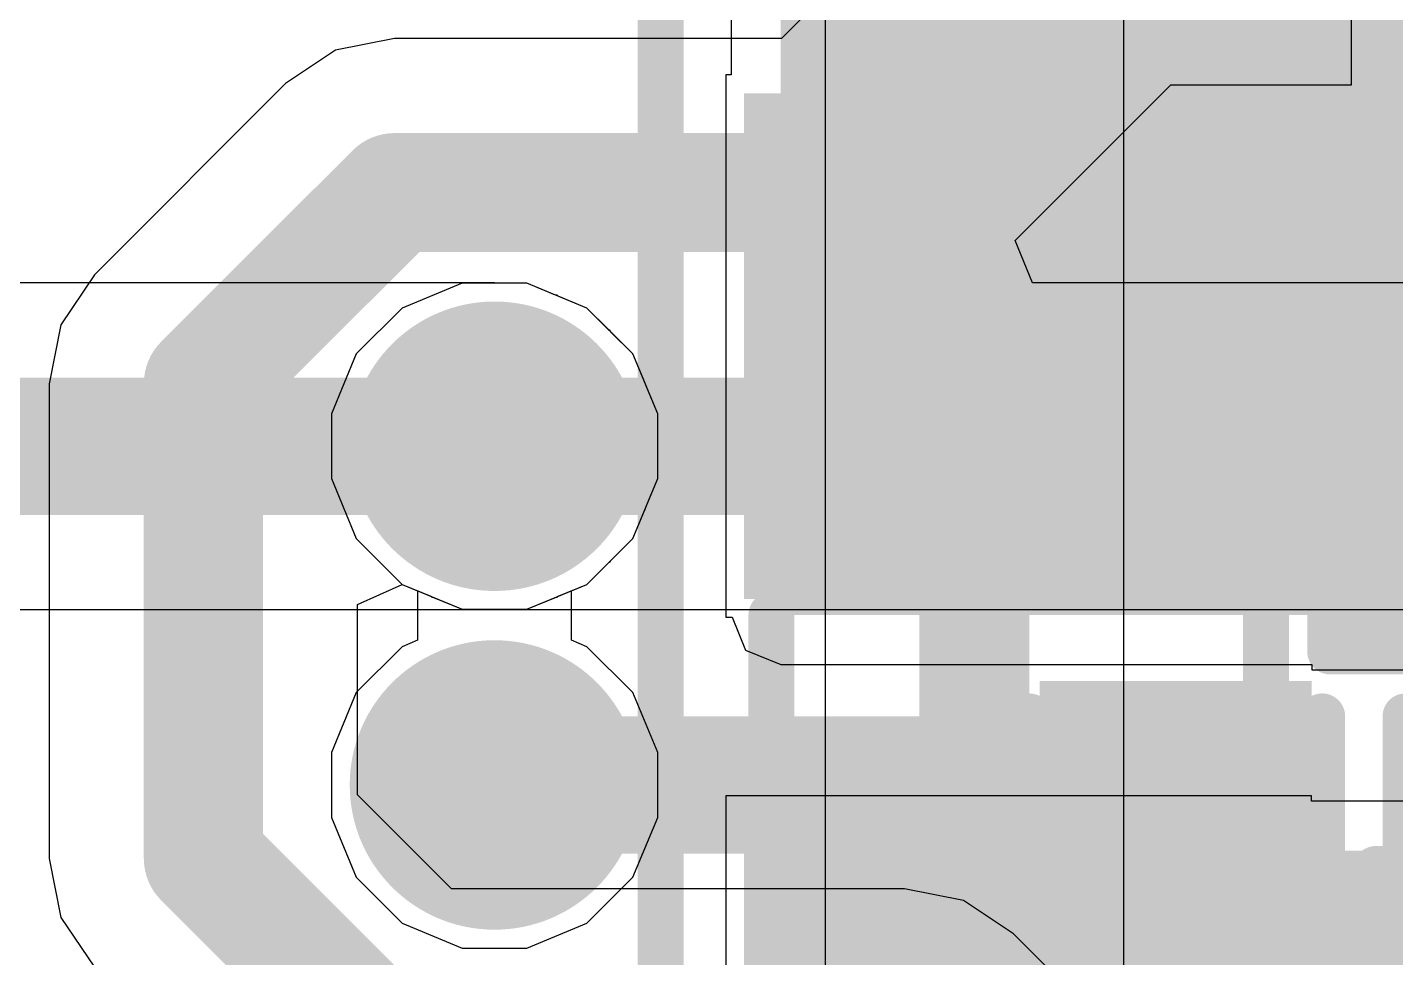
# Model space of a CAD drawing. Header units: inches. Extents: x -2.7 to 10.9, y -2.9 to 7.4.
# Drawn here: x -0.2497 to -0.1003, y -0.0374 to 0.0642 of the extents above; entities that cross this region are included whole.
import ezdxf

# ---------------------------------------------------------------- set-up
doc = ezdxf.new("R2010")
doc.units = ezdxf.units.IN
doc.header["$MEASUREMENT"] = 0
for name, color, linetype in [('Bottom Layer', 5, 'Continuous'), ('Bottom Overlay', 54, 'Continuous'), ('Bottom Paste', 16, 'Continuous'), ('Bottom Solder', 6, 'Continuous'), ('Drill Drawing', 1, 'Continuous'), ('Layer 2', 16, 'Continuous'), ('Layer 3', 76, 'Continuous'), ('Top Layer', 1, 'Continuous'), ('Top Overlay', 2, 'Continuous'), ('Top Paste', 8, 'Continuous'), ('Top Solder', 216, 'Continuous'), ('Via Holes', 16, 'Continuous')]:
    doc.layers.add(name, color=color, linetype=linetype)

# ---------------------------------------------------------------- blocks, each defined once
blk = doc.blocks.new('SK6812_EC20_62')
at = {"layer": 'Top Layer'}
for points in [[(-0.04134, 0.0374), (-0.00984, 0.0374), (-0.00984, 0.00984), (-0.04134, 0.00984)], [(0.00984, 0.0374), (0.04134, 0.0374), (0.04134, 0.00984), (0.00984, 0.00984)], [(-0.04134, -0.00984), (-0.00984, -0.00984), (-0.00984, -0.0374), (-0.04134, -0.0374)], [(0.00984, -0.00984), (0.04134, -0.00984), (0.04134, -0.0374), (0.00984, -0.0374)]]:
    blk.add_hatch(color=1, dxfattribs=at).paths.add_polyline_path(points)
at = {"layer": 'Top Paste'}
for points in [[(-0.04134, 0.0374), (-0.00984, 0.0374), (-0.00984, 0.00984), (-0.04134, 0.00984)], [(0.00984, 0.0374), (0.04134, 0.0374), (0.04134, 0.00984), (0.00984, 0.00984)], [(-0.04134, -0.00984), (-0.00984, -0.00984), (-0.00984, -0.0374), (-0.04134, -0.0374)], [(0.00984, -0.00984), (0.04134, -0.00984), (0.04134, -0.0374), (0.00984, -0.0374)]]:
    blk.add_hatch(color=8, dxfattribs=at).paths.add_polyline_path(points)
at = {"layer": 'Top Solder'}
for points in [[(-0.04534, 0.0414), (-0.00584, 0.0414), (-0.00584, 0.00584), (-0.04534, 0.00584)], [(0.00584, 0.0414), (0.04534, 0.0414), (0.04534, 0.00584), (0.00584, 0.00584)], [(-0.04534, -0.00584), (-0.00584, -0.00584), (-0.00584, -0.0414), (-0.04534, -0.0414)], [(0.00584, -0.00584), (0.04534, -0.00584), (0.04534, -0.0414), (0.00584, -0.0414)]]:
    blk.add_hatch(color=216, dxfattribs=at).paths.add_polyline_path(points)
at = {"layer": 'Top Overlay'}
for points in [[(0.003, 0.03937, 0.005, 0.005, 0), (-0.00337, 0.03937, 0.005, 0.005, 0)], [(-0.03937, 0.003, 0.005, 0.005, 0), (-0.03937, -0.00337, 0.005, 0.005, 0)], [(0.03937, 0.003, 0.005, 0.005, 0), (0.03937, -0.00337, 0.005, 0.005, 0)], [(0.053, -0.019, 0.005, 0.005, 0), (0.048, -0.024, 0.005, 0.005, 0)], [(0.053, -0.019, 0.005, 0.005, 0), (0.053, -0.029, 0.005, 0.005, 0)], [(0.053, -0.029, 0.005, 0.005, 0), (0.048, -0.024, 0.005, 0.005, 0)], [(0.003, -0.03937, 0.005, 0.005, 0), (-0.00337, -0.03937, 0.005, 0.005, 0)]]:
    blk.add_lwpolyline(points, format="xyseb", dxfattribs=at)
for points in [[(-0.00462, 0.03937, 0.0025, 0.0025, 1), (-0.00212, 0.03937, 0.0025, 0.0025, 1)], [(0.00175, 0.03937, 0.0025, 0.0025, 1), (0.00425, 0.03937, 0.0025, 0.0025, 1)], [(-0.04062, 0.003, 0.0025, 0.0025, 1), (-0.03812, 0.003, 0.0025, 0.0025, 1)], [(0.03812, 0.003, 0.0025, 0.0025, 1), (0.04062, 0.003, 0.0025, 0.0025, 1)], [(-0.04062, -0.00337, 0.0025, 0.0025, 1), (-0.03812, -0.00337, 0.0025, 0.0025, 1)], [(0.03812, -0.00337, 0.0025, 0.0025, 1), (0.04062, -0.00337, 0.0025, 0.0025, 1)], [(0.05175, -0.019, 0.0025, 0.0025, 1), (0.05425, -0.019, 0.0025, 0.0025, 1)], [(0.05175, -0.019, 0.0025, 0.0025, 1), (0.05425, -0.019, 0.0025, 0.0025, 1)], [(0.04675, -0.024, 0.0025, 0.0025, 1), (0.04925, -0.024, 0.0025, 0.0025, 1)], [(0.04675, -0.024, 0.0025, 0.0025, 1), (0.04925, -0.024, 0.0025, 0.0025, 1)], [(0.05175, -0.029, 0.0025, 0.0025, 1), (0.05425, -0.029, 0.0025, 0.0025, 1)], [(0.05175, -0.029, 0.0025, 0.0025, 1), (0.05425, -0.029, 0.0025, 0.0025, 1)], [(-0.00462, -0.03937, 0.0025, 0.0025, 1), (-0.00212, -0.03937, 0.0025, 0.0025, 1)], [(0.00175, -0.03937, 0.0025, 0.0025, 1), (0.00425, -0.03937, 0.0025, 0.0025, 1)]]:
    blk.add_lwpolyline(points, format="xyseb", close=True, dxfattribs=at)
blk = doc.blocks.new('C___0402_100')
at = {"layer": 'Top Layer'}
for points in [[(-0.0275, -0.0125), (-0.0275, 0.0125), (-0.0095, 0.0125), (-0.0095, -0.0125)], [(0.0095, -0.0125), (0.0095, 0.0125), (0.0275, 0.0125), (0.0275, -0.0125)]]:
    blk.add_hatch(color=1, dxfattribs=at).paths.add_polyline_path(points)
at = {"layer": 'Top Paste'}
for points in [[(-0.0275, -0.0125), (-0.0275, 0.0125), (-0.0095, 0.0125), (-0.0095, -0.0125)], [(0.0095, -0.0125), (0.0095, 0.0125), (0.0275, 0.0125), (0.0275, -0.0125)]]:
    blk.add_hatch(color=8, dxfattribs=at).paths.add_polyline_path(points)
at = {"layer": 'Top Solder'}
for points in [[(-0.02986, -0.01486), (-0.02986, 0.01486), (-0.00714, 0.01486), (-0.00714, -0.01486)], [(0.00714, -0.01486), (0.00714, 0.01486), (0.02986, 0.01486), (0.02986, -0.01486)]]:
    blk.add_hatch(color=216, dxfattribs=at).paths.add_polyline_path(points)
at = {"layer": 'Top Overlay'}
for points in [[(-0.031, 0.016, 0.005, 0.005, 0), (-0.031, -0.016, 0.005, 0.005, 0)], [(-0.031, 0.016, 0.005, 0.005, 0), (-0.011, 0.016, 0.005, 0.005, 0)], [(0.011, 0.016, 0.005, 0.005, 0), (0.031, 0.016, 0.005, 0.005, 0)], [(0.031, 0.016, 0.005, 0.005, 0), (0.031, -0.016, 0.005, 0.005, 0)], [(-0.031, -0.016, 0.005, 0.005, 0), (-0.011, -0.016, 0.005, 0.005, 0)], [(0.011, -0.016, 0.005, 0.005, 0), (0.031, -0.016, 0.005, 0.005, 0)]]:
    blk.add_lwpolyline(points, format="xyseb", dxfattribs=at)
for points in [[(-0.03225, 0.016, 0.0025, 0.0025, 1), (-0.02975, 0.016, 0.0025, 0.0025, 1)], [(-0.03225, 0.016, 0.0025, 0.0025, 1), (-0.02975, 0.016, 0.0025, 0.0025, 1)], [(-0.01225, 0.016, 0.0025, 0.0025, 1), (-0.00975, 0.016, 0.0025, 0.0025, 1)], [(0.00975, 0.016, 0.0025, 0.0025, 1), (0.01225, 0.016, 0.0025, 0.0025, 1)], [(0.02975, 0.016, 0.0025, 0.0025, 1), (0.03225, 0.016, 0.0025, 0.0025, 1)], [(0.02975, 0.016, 0.0025, 0.0025, 1), (0.03225, 0.016, 0.0025, 0.0025, 1)], [(-0.03225, -0.016, 0.0025, 0.0025, 1), (-0.02975, -0.016, 0.0025, 0.0025, 1)], [(-0.03225, -0.016, 0.0025, 0.0025, 1), (-0.02975, -0.016, 0.0025, 0.0025, 1)], [(-0.01225, -0.016, 0.0025, 0.0025, 1), (-0.00975, -0.016, 0.0025, 0.0025, 1)], [(0.00975, -0.016, 0.0025, 0.0025, 1), (0.01225, -0.016, 0.0025, 0.0025, 1)], [(0.02975, -0.016, 0.0025, 0.0025, 1), (0.03225, -0.016, 0.0025, 0.0025, 1)], [(0.02975, -0.016, 0.0025, 0.0025, 1), (0.03225, -0.016, 0.0025, 0.0025, 1)]]:
    blk.add_lwpolyline(points, format="xyseb", close=True, dxfattribs=at)
blk = doc.blocks.new('C___0402_101')
at = {"layer": 'Top Layer'}
for points in [[(-0.0275, -0.0125), (-0.0275, 0.0125), (-0.0095, 0.0125), (-0.0095, -0.0125)], [(0.0095, -0.0125), (0.0095, 0.0125), (0.0275, 0.0125), (0.0275, -0.0125)]]:
    blk.add_hatch(color=1, dxfattribs=at).paths.add_polyline_path(points)
at = {"layer": 'Top Paste'}
for points in [[(-0.0275, -0.0125), (-0.0275, 0.0125), (-0.0095, 0.0125), (-0.0095, -0.0125)], [(0.0095, -0.0125), (0.0095, 0.0125), (0.0275, 0.0125), (0.0275, -0.0125)]]:
    blk.add_hatch(color=8, dxfattribs=at).paths.add_polyline_path(points)
at = {"layer": 'Top Solder'}
for points in [[(-0.02986, -0.01486), (-0.02986, 0.01486), (-0.00714, 0.01486), (-0.00714, -0.01486)], [(0.00714, -0.01486), (0.00714, 0.01486), (0.02986, 0.01486), (0.02986, -0.01486)]]:
    blk.add_hatch(color=216, dxfattribs=at).paths.add_polyline_path(points)
at = {"layer": 'Top Overlay'}
for points in [[(-0.031, 0.016, 0.005, 0.005, 0), (-0.011, 0.016, 0.005, 0.005, 0)], [(-0.031, 0.016, 0.005, 0.005, 0), (-0.031, -0.016, 0.005, 0.005, 0)], [(0.011, 0.016, 0.005, 0.005, 0), (0.031, 0.016, 0.005, 0.005, 0)], [(0.031, 0.016, 0.005, 0.005, 0), (0.031, -0.016, 0.005, 0.005, 0)], [(-0.031, -0.016, 0.005, 0.005, 0), (-0.011, -0.016, 0.005, 0.005, 0)], [(0.011, -0.016, 0.005, 0.005, 0), (0.031, -0.016, 0.005, 0.005, 0)]]:
    blk.add_lwpolyline(points, format="xyseb", dxfattribs=at)
for points in [[(-0.03225, 0.016, 0.0025, 0.0025, 1), (-0.02975, 0.016, 0.0025, 0.0025, 1)], [(-0.03225, 0.016, 0.0025, 0.0025, 1), (-0.02975, 0.016, 0.0025, 0.0025, 1)], [(-0.01225, 0.016, 0.0025, 0.0025, 1), (-0.00975, 0.016, 0.0025, 0.0025, 1)], [(0.00975, 0.016, 0.0025, 0.0025, 1), (0.01225, 0.016, 0.0025, 0.0025, 1)], [(0.02975, 0.016, 0.0025, 0.0025, 1), (0.03225, 0.016, 0.0025, 0.0025, 1)], [(0.02975, 0.016, 0.0025, 0.0025, 1), (0.03225, 0.016, 0.0025, 0.0025, 1)], [(-0.03225, -0.016, 0.0025, 0.0025, 1), (-0.02975, -0.016, 0.0025, 0.0025, 1)], [(-0.03225, -0.016, 0.0025, 0.0025, 1), (-0.02975, -0.016, 0.0025, 0.0025, 1)], [(-0.01225, -0.016, 0.0025, 0.0025, 1), (-0.00975, -0.016, 0.0025, 0.0025, 1)], [(0.00975, -0.016, 0.0025, 0.0025, 1), (0.01225, -0.016, 0.0025, 0.0025, 1)], [(0.02975, -0.016, 0.0025, 0.0025, 1), (0.03225, -0.016, 0.0025, 0.0025, 1)], [(0.02975, -0.016, 0.0025, 0.0025, 1), (0.03225, -0.016, 0.0025, 0.0025, 1)]]:
    blk.add_lwpolyline(points, format="xyseb", close=True, dxfattribs=at)
blk = doc.blocks.new('I___0805_B_251')
at = {"layer": 'Bottom Layer'}
for points in [[(-0.06299, 0.02598), (-0.01575, 0.02598), (-0.01575, -0.02598), (-0.06299, -0.02598)], [(0.01575, 0.02598), (0.06299, 0.02598), (0.06299, -0.02598), (0.01575, -0.02598)]]:
    blk.add_hatch(color=5, dxfattribs=at).paths.add_polyline_path(points)
at = {"layer": 'Bottom Paste'}
for points in [[(-0.06299, 0.02598), (-0.01575, 0.02598), (-0.01575, -0.02598), (-0.06299, -0.02598)], [(0.01575, 0.02598), (0.06299, 0.02598), (0.06299, -0.02598), (0.01575, -0.02598)]]:
    blk.add_hatch(color=16, dxfattribs=at).paths.add_polyline_path(points)
at = {"layer": 'Bottom Solder'}
for points in [[(-0.06699, 0.02998), (-0.01175, 0.02998), (-0.01175, -0.02998), (-0.06699, -0.02998)], [(0.01175, 0.02998), (0.06699, 0.02998), (0.06699, -0.02998), (0.01175, -0.02998)]]:
    blk.add_hatch(color=6, dxfattribs=at).paths.add_polyline_path(points)
at = {"layer": 'Bottom Overlay'}
for points in [[(0.01, 0.027, 0.005, 0.005, 0), (-0.01, 0.027, 0.005, 0.005, 0)], [(0.01, -0.027, 0.005, 0.005, 0), (-0.01, -0.027, 0.005, 0.005, 0)]]:
    blk.add_lwpolyline(points, format="xyseb", dxfattribs=at)
for points in [[(-0.01125, 0.027, 0.0025, 0.0025, 1), (-0.00875, 0.027, 0.0025, 0.0025, 1)], [(0.00875, 0.027, 0.0025, 0.0025, 1), (0.01125, 0.027, 0.0025, 0.0025, 1)], [(-0.01125, -0.027, 0.0025, 0.0025, 1), (-0.00875, -0.027, 0.0025, 0.0025, 1)], [(0.00875, -0.027, 0.0025, 0.0025, 1), (0.01125, -0.027, 0.0025, 0.0025, 1)]]:
    blk.add_lwpolyline(points, format="xyseb", close=True, dxfattribs=at)
blk = doc.blocks.new('C___0603_B_283')
at = {"layer": 'Bottom Layer'}
for points in [[(-0.045, -0.0175), (-0.045, 0.0175), (-0.015, 0.0175), (-0.015, -0.0175)], [(0.015, -0.0175), (0.015, 0.0175), (0.045, 0.0175), (0.045, -0.0175)]]:
    blk.add_hatch(color=5, dxfattribs=at).paths.add_polyline_path(points)
at = {"layer": 'Bottom Paste'}
for points in [[(-0.045, -0.0175), (-0.045, 0.0175), (-0.015, 0.0175), (-0.015, -0.0175)], [(0.015, -0.0175), (0.015, 0.0175), (0.045, 0.0175), (0.045, -0.0175)]]:
    blk.add_hatch(color=16, dxfattribs=at).paths.add_polyline_path(points)
at = {"layer": 'Bottom Solder'}
for points in [[(-0.04736, -0.01986), (-0.04736, 0.01986), (-0.01264, 0.01986), (-0.01264, -0.01986)], [(0.01264, -0.01986), (0.01264, 0.01986), (0.04736, 0.01986), (0.04736, -0.01986)]]:
    blk.add_hatch(color=6, dxfattribs=at).paths.add_polyline_path(points)
at = {"layer": 'Bottom Overlay'}
for points in [[(-0.018, 0.021, 0.005, 0.005, 0), (-0.049, 0.021, 0.005, 0.005, 0)], [(-0.049, 0.021, 0.005, 0.005, 0), (-0.049, -0.021, 0.005, 0.005, 0)], [(0.049, 0.021, 0.005, 0.005, 0), (0.018, 0.021, 0.005, 0.005, 0)], [(0.049, 0.021, 0.005, 0.005, 0), (0.049, -0.021, 0.005, 0.005, 0)], [(-0.018, -0.021, 0.005, 0.005, 0), (-0.049, -0.021, 0.005, 0.005, 0)], [(0.049, -0.021, 0.005, 0.005, 0), (0.018, -0.021, 0.005, 0.005, 0)]]:
    blk.add_lwpolyline(points, format="xyseb", dxfattribs=at)
for points in [[(-0.05025, 0.021, 0.0025, 0.0025, 1), (-0.04775, 0.021, 0.0025, 0.0025, 1)], [(-0.05025, 0.021, 0.0025, 0.0025, 1), (-0.04775, 0.021, 0.0025, 0.0025, 1)], [(-0.01925, 0.021, 0.0025, 0.0025, 1), (-0.01675, 0.021, 0.0025, 0.0025, 1)], [(0.01675, 0.021, 0.0025, 0.0025, 1), (0.01925, 0.021, 0.0025, 0.0025, 1)], [(0.04775, 0.021, 0.0025, 0.0025, 1), (0.05025, 0.021, 0.0025, 0.0025, 1)], [(0.04775, 0.021, 0.0025, 0.0025, 1), (0.05025, 0.021, 0.0025, 0.0025, 1)], [(-0.05025, -0.021, 0.0025, 0.0025, 1), (-0.04775, -0.021, 0.0025, 0.0025, 1)], [(-0.05025, -0.021, 0.0025, 0.0025, 1), (-0.04775, -0.021, 0.0025, 0.0025, 1)], [(-0.01925, -0.021, 0.0025, 0.0025, 1), (-0.01675, -0.021, 0.0025, 0.0025, 1)], [(0.01675, -0.021, 0.0025, 0.0025, 1), (0.01925, -0.021, 0.0025, 0.0025, 1)], [(0.04775, -0.021, 0.0025, 0.0025, 1), (0.05025, -0.021, 0.0025, 0.0025, 1)], [(0.04775, -0.021, 0.0025, 0.0025, 1), (0.05025, -0.021, 0.0025, 0.0025, 1)]]:
    blk.add_lwpolyline(points, format="xyseb", close=True, dxfattribs=at)
blk = doc.blocks.new('C___0805_B_285')
at = {"layer": 'Bottom Layer'}
for points in [[(-0.06, 0.03), (-0.02, 0.03), (-0.02, -0.03), (-0.06, -0.03)], [(0.02, 0.03), (0.06, 0.03), (0.06, -0.03), (0.02, -0.03)]]:
    blk.add_hatch(color=5, dxfattribs=at).paths.add_polyline_path(points)
at = {"layer": 'Bottom Paste'}
for points in [[(-0.06, 0.03), (-0.02, 0.03), (-0.02, -0.03), (-0.06, -0.03)], [(0.02, 0.03), (0.06, 0.03), (0.06, -0.03), (0.02, -0.03)]]:
    blk.add_hatch(color=16, dxfattribs=at).paths.add_polyline_path(points)
at = {"layer": 'Bottom Solder'}
for points in [[(-0.06276, 0.03276), (-0.01724, 0.03276), (-0.01724, -0.03276), (-0.06276, -0.03276)], [(0.01724, 0.03276), (0.06276, 0.03276), (0.06276, -0.03276), (0.01724, -0.03276)]]:
    blk.add_hatch(color=6, dxfattribs=at).paths.add_polyline_path(points)
at = {"layer": 'Bottom Overlay'}
for points in [[(-0.064, 0.034, 0.005, 0.005, 0), (-0.064, -0.034, 0.005, 0.005, 0)], [(-0.024, 0.034, 0.005, 0.005, 0), (-0.064, 0.034, 0.005, 0.005, 0)], [(0.064, 0.034, 0.005, 0.005, 0), (0.024, 0.034, 0.005, 0.005, 0)], [(0.064, 0.034, 0.005, 0.005, 0), (0.064, -0.034, 0.005, 0.005, 0)], [(-0.024, -0.034, 0.005, 0.005, 0), (-0.064, -0.034, 0.005, 0.005, 0)], [(0.064, -0.034, 0.005, 0.005, 0), (0.024, -0.034, 0.005, 0.005, 0)]]:
    blk.add_lwpolyline(points, format="xyseb", dxfattribs=at)
for points in [[(-0.06525, 0.034, 0.0025, 0.0025, 1), (-0.06275, 0.034, 0.0025, 0.0025, 1)], [(-0.06525, 0.034, 0.0025, 0.0025, 1), (-0.06275, 0.034, 0.0025, 0.0025, 1)], [(-0.02525, 0.034, 0.0025, 0.0025, 1), (-0.02275, 0.034, 0.0025, 0.0025, 1)], [(0.02275, 0.034, 0.0025, 0.0025, 1), (0.02525, 0.034, 0.0025, 0.0025, 1)], [(0.06275, 0.034, 0.0025, 0.0025, 1), (0.06525, 0.034, 0.0025, 0.0025, 1)], [(0.06275, 0.034, 0.0025, 0.0025, 1), (0.06525, 0.034, 0.0025, 0.0025, 1)], [(-0.06525, -0.034, 0.0025, 0.0025, 1), (-0.06275, -0.034, 0.0025, 0.0025, 1)], [(-0.06525, -0.034, 0.0025, 0.0025, 1), (-0.06275, -0.034, 0.0025, 0.0025, 1)], [(-0.02525, -0.034, 0.0025, 0.0025, 1), (-0.02275, -0.034, 0.0025, 0.0025, 1)], [(0.02275, -0.034, 0.0025, 0.0025, 1), (0.02525, -0.034, 0.0025, 0.0025, 1)], [(0.06275, -0.034, 0.0025, 0.0025, 1), (0.06525, -0.034, 0.0025, 0.0025, 1)], [(0.06275, -0.034, 0.0025, 0.0025, 1), (0.06525, -0.034, 0.0025, 0.0025, 1)]]:
    blk.add_lwpolyline(points, format="xyseb", close=True, dxfattribs=at)

msp = doc.modelspace()

# ---------------------------------------------------------------- hatches: boundary and pattern name
at = {"layer": 'Bottom Layer'}
for points in [[(-0.16747, 0), (-0.12435, 0), (-0.12435, 0.19262), (-0.16747, 0.19262)], [(-0.16747, 0), (-0.06349, 0), (-0.06349, 0.06), (-0.16747, 0.06)], [(-0.16747, -0.07299), (-0.06392, -0.07299), (-0.06392, -0.02575), (-0.16747, -0.02575)], [(-0.11414, -0.18298), (-0.06136, -0.18298), (-0.06136, -0.02575), (-0.11414, -0.02575)]]:
    msp.add_hatch(color=5, dxfattribs=at).paths.add_polyline_path(points)
h = msp.add_hatch(color=5, dxfattribs=at)
edge = h.paths.add_edge_path()
edge.add_arc((-0.19871, 0.01843), 0.01181, 0, 360)
h = msp.add_hatch(color=5, dxfattribs=at)
edge = h.paths.add_edge_path()
edge.add_arc((-0.19871, -0.01857), 0.01181, 0, 360)
at = {"layer": 'Bottom Solder'}
h = msp.add_hatch(color=6, dxfattribs=at)
edge = h.paths.add_edge_path()
edge.add_arc((-0.19871, 0.01843), 0.01581, 0, 360)
h = msp.add_hatch(color=6, dxfattribs=at)
edge = h.paths.add_edge_path()
edge.add_arc((-0.19871, -0.01857), 0.01581, 0, 360)
at = {"layer": 'Layer 2'}
h = msp.add_hatch(color=16, dxfattribs=at)
edge = h.paths.add_edge_path()
edge.add_arc((-0.19871, 0.01843), 0.01181, 0, 360)
h = msp.add_hatch(color=16, dxfattribs=at)
edge = h.paths.add_edge_path()
edge.add_arc((-0.19871, -0.01857), 0.01181, 0, 360)
at = {"layer": 'Layer 3'}
h = msp.add_hatch(color=76, dxfattribs=at)
edge = h.paths.add_edge_path()
edge.add_arc((-0.19871, 0.01843), 0.01181, 0, 360)
h = msp.add_hatch(color=76, dxfattribs=at)
edge = h.paths.add_edge_path()
edge.add_arc((-0.19871, -0.01857), 0.01181, 0, 360)
at = {"layer": 'Top Layer'}
h = msp.add_hatch(color=1, dxfattribs=at)
edge = h.paths.add_edge_path()
edge.add_arc((-0.19871, 0.01843), 0.01181, 0, 360)
h = msp.add_hatch(color=1, dxfattribs=at)
edge = h.paths.add_edge_path()
edge.add_arc((-0.19871, -0.01857), 0.01181, 0, 360)
at = {"layer": 'Top Solder'}
h = msp.add_hatch(color=216, dxfattribs=at)
edge = h.paths.add_edge_path()
edge.add_arc((-0.19871, 0.01843), 0.01581, 0, 360)
h = msp.add_hatch(color=216, dxfattribs=at)
edge = h.paths.add_edge_path()
edge.add_arc((-0.19871, -0.01857), 0.01581, 0, 360)
at = {"layer": 'Via Holes'}
h = msp.add_hatch(color=7, dxfattribs=at)
edge = h.paths.add_edge_path()
edge.add_arc((-0.19871, 0.01843), 0.00591, 0, 360)
h = msp.add_hatch(color=7, dxfattribs=at)
edge = h.paths.add_edge_path()
edge.add_arc((-0.19871, -0.01857), 0.00591, 0, 360)

# ---------------------------------------------------------------- linework, layer by layer
at = {"layer": 'Bottom Layer'}
for p, q in [((-0.17289, 0.16871), (-0.17289, 0.05899)), ((-0.17289, 0.05899), (-0.17347, 0.05899)), ((-0.17347, 0.05899), (-0.17347, -0.00025)), ((-0.19871, 0.03628), (-0.29704, 0.03628)), ((-0.19855, 0.03624), (-0.19871, 0.03628)), ((-0.19517, 0.03624), (-0.19855, 0.03624)), ((-0.19205, 0.03495), (-0.19517, 0.03624)), ((-0.19189, 0.03492), (-0.19205, 0.03495)), ((-0.19175, 0.03483), (-0.19189, 0.03492)), ((-0.18862, 0.03353), (-0.19175, 0.03483)), ((-0.18623, 0.03114), (-0.18862, 0.03353)), ((-0.1861, 0.03105), (-0.18623, 0.03114)), ((-0.18601, 0.03091), (-0.1861, 0.03105)), ((-0.18361, 0.02852), (-0.18601, 0.03091)), ((-0.18232, 0.0254), (-0.18361, 0.02852)), ((-0.18223, 0.02526), (-0.18232, 0.0254)), ((-0.1822, 0.0251), (-0.18223, 0.02526)), ((-0.1809, 0.02198), (-0.1822, 0.0251)), ((-0.1809, 0.01859), (-0.1809, 0.02198)), ((-0.18087, 0.01843), (-0.1809, 0.01859)), ((-0.1809, 0.01827), (-0.18087, 0.01843)), ((-0.1809, 0.01489), (-0.1809, 0.01827)), ((-0.1822, 0.01177), (-0.1809, 0.01489)), ((-0.18361, 0.00834), (-0.18232, 0.01147)), ((-0.18232, 0.01147), (-0.18223, 0.01161)), ((-0.18223, 0.01161), (-0.1822, 0.01177)), ((-0.18601, 0.00595), (-0.18361, 0.00834)), ((-0.18862, 0.00333), (-0.18623, 0.00573)), ((-0.18623, 0.00573), (-0.1861, 0.00582)), ((-0.1861, 0.00582), (-0.18601, 0.00595)), ((-0.19175, 0.00204), (-0.18862, 0.00333)), ((-0.19517, 0.00062), (-0.19205, 0.00192)), ((-0.19205, 0.00192), (-0.19189, 0.00195)), ((-0.19189, 0.00195), (-0.19175, 0.00204)), ((-0.30443, 0.00059), (-0.19871, 0.00059)), ((-0.19871, 0.00059), (-0.19855, 0.00062)), ((-0.19855, 0.00062), (-0.19517, 0.00062)), ((-0.17347, -0.00025), (-0.17278, -0.00025)), ((-0.17278, -0.00025), (-0.1713, -0.00383)), ((-0.1713, -0.00383), (-0.16747, -0.00541)), ((-0.16747, -0.00541), (-0.12435, -0.00541)), ((-0.12435, -0.00541), (-0.12435, -0.00541)), ((-0.12435, -0.00541), (-0.10949, -0.00541)), ((-0.10949, -0.00541), (-0.10949, -0.006)), ((-0.10949, -0.006), (-0.05749, -0.006)), ((-0.10951, -0.01975), (-0.17347, -0.01975)), ((-0.17347, -0.01975), (-0.17347, -0.07899)), ((-0.10951, -0.02033), (-0.10951, -0.01975)), ((-0.06136, -0.02033), (-0.10951, -0.02033))]:
    msp.add_line(p, q, dxfattribs=at)
msp.add_lwpolyline([(-0.30443, 0.01843, 0.015, 0.015, 0), (-0.19871, 0.01843, 0.015, 0.015, 0)], format="xyseb", dxfattribs=at)
msp.add_lwpolyline([(-0.20246, 0.01843, 0.0075, 0.0075, 1), (-0.19496, 0.01843, 0.0075, 0.0075, 1)], format="xyseb", close=True, dxfattribs=at)
at = {"layer": 'Drill Drawing'}
for points in [[(-0.20371, 0.02343, 0.002, 0.002, 0), (-0.19871, 0.02843, 0.002, 0.002, 0)], [(-0.19871, 0.02843, 0.002, 0.002, 0), (-0.19371, 0.02343, 0.002, 0.002, 0)], [(-0.20171, 0.02143, 0.002, 0.002, 0), (-0.19871, 0.02443, 0.002, 0.002, 0)], [(-0.19871, 0.02443, 0.002, 0.002, 0), (-0.19571, 0.02143, 0.002, 0.002, 0)], [(-0.20871, 0.02343, 0.002, 0.002, 0), (-0.20371, 0.01843, 0.002, 0.002, 0)], [(-0.20871, 0.02343, 0.002, 0.002, 0), (-0.20371, 0.02343, 0.002, 0.002, 0)], [(-0.19371, 0.02343, 0.002, 0.002, 0), (-0.18871, 0.02343, 0.002, 0.002, 0)], [(-0.19371, 0.01843, 0.002, 0.002, 0), (-0.18871, 0.02343, 0.002, 0.002, 0)], [(-0.20471, 0.02143, 0.002, 0.002, 0), (-0.20171, 0.01843, 0.002, 0.002, 0)], [(-0.20471, 0.02143, 0.002, 0.002, 0), (-0.20171, 0.02143, 0.002, 0.002, 0)], [(-0.19571, 0.02143, 0.002, 0.002, 0), (-0.19271, 0.02143, 0.002, 0.002, 0)], [(-0.19571, 0.01843, 0.002, 0.002, 0), (-0.19271, 0.02143, 0.002, 0.002, 0)], [(-0.20871, 0.01343, 0.002, 0.002, 0), (-0.20371, 0.01843, 0.002, 0.002, 0)], [(-0.20471, 0.01543, 0.002, 0.002, 0), (-0.20171, 0.01843, 0.002, 0.002, 0)], [(-0.19571, 0.01843, 0.002, 0.002, 0), (-0.19271, 0.01543, 0.002, 0.002, 0)], [(-0.19371, 0.01843, 0.002, 0.002, 0), (-0.18871, 0.01343, 0.002, 0.002, 0)], [(-0.20471, 0.01543, 0.002, 0.002, 0), (-0.20171, 0.01543, 0.002, 0.002, 0)], [(-0.20171, 0.01543, 0.002, 0.002, 0), (-0.19871, 0.01243, 0.002, 0.002, 0)], [(-0.19871, 0.01243, 0.002, 0.002, 0), (-0.19571, 0.01543, 0.002, 0.002, 0)], [(-0.19571, 0.01543, 0.002, 0.002, 0), (-0.19271, 0.01543, 0.002, 0.002, 0)], [(-0.20871, 0.01343, 0.002, 0.002, 0), (-0.20371, 0.01343, 0.002, 0.002, 0)], [(-0.20371, 0.01343, 0.002, 0.002, 0), (-0.19871, 0.00843, 0.002, 0.002, 0)], [(-0.19871, 0.00843, 0.002, 0.002, 0), (-0.19371, 0.01343, 0.002, 0.002, 0)], [(-0.19371, 0.01343, 0.002, 0.002, 0), (-0.18871, 0.01343, 0.002, 0.002, 0)], [(-0.20371, -0.01357, 0.002, 0.002, 0), (-0.19871, -0.00857, 0.002, 0.002, 0)], [(-0.19871, -0.00857, 0.002, 0.002, 0), (-0.19371, -0.01357, 0.002, 0.002, 0)], [(-0.20171, -0.01557, 0.002, 0.002, 0), (-0.19871, -0.01257, 0.002, 0.002, 0)], [(-0.19871, -0.01257, 0.002, 0.002, 0), (-0.19571, -0.01557, 0.002, 0.002, 0)], [(-0.20871, -0.01357, 0.002, 0.002, 0), (-0.20371, -0.01857, 0.002, 0.002, 0)], [(-0.20871, -0.01357, 0.002, 0.002, 0), (-0.20371, -0.01357, 0.002, 0.002, 0)], [(-0.19371, -0.01357, 0.002, 0.002, 0), (-0.18871, -0.01357, 0.002, 0.002, 0)], [(-0.19371, -0.01857, 0.002, 0.002, 0), (-0.18871, -0.01357, 0.002, 0.002, 0)], [(-0.20471, -0.01557, 0.002, 0.002, 0), (-0.20171, -0.01857, 0.002, 0.002, 0)], [(-0.20471, -0.01557, 0.002, 0.002, 0), (-0.20171, -0.01557, 0.002, 0.002, 0)], [(-0.19571, -0.01557, 0.002, 0.002, 0), (-0.19271, -0.01557, 0.002, 0.002, 0)], [(-0.19571, -0.01857, 0.002, 0.002, 0), (-0.19271, -0.01557, 0.002, 0.002, 0)], [(-0.20871, -0.02357, 0.002, 0.002, 0), (-0.20371, -0.01857, 0.002, 0.002, 0)], [(-0.20471, -0.02157, 0.002, 0.002, 0), (-0.20171, -0.01857, 0.002, 0.002, 0)], [(-0.19571, -0.01857, 0.002, 0.002, 0), (-0.19271, -0.02157, 0.002, 0.002, 0)], [(-0.19371, -0.01857, 0.002, 0.002, 0), (-0.18871, -0.02357, 0.002, 0.002, 0)], [(-0.20471, -0.02157, 0.002, 0.002, 0), (-0.20171, -0.02157, 0.002, 0.002, 0)], [(-0.20171, -0.02157, 0.002, 0.002, 0), (-0.19871, -0.02457, 0.002, 0.002, 0)], [(-0.19871, -0.02457, 0.002, 0.002, 0), (-0.19571, -0.02157, 0.002, 0.002, 0)], [(-0.19571, -0.02157, 0.002, 0.002, 0), (-0.19271, -0.02157, 0.002, 0.002, 0)], [(-0.20871, -0.02357, 0.002, 0.002, 0), (-0.20371, -0.02357, 0.002, 0.002, 0)], [(-0.20371, -0.02357, 0.002, 0.002, 0), (-0.19871, -0.02857, 0.002, 0.002, 0)], [(-0.19871, -0.02857, 0.002, 0.002, 0), (-0.19371, -0.02357, 0.002, 0.002, 0)], [(-0.19371, -0.02357, 0.002, 0.002, 0), (-0.18871, -0.02357, 0.002, 0.002, 0)]]:
    msp.add_lwpolyline(points, format="xyseb", dxfattribs=at)
for points in [[(-0.19921, 0.02843, 0.001, 0.001, 1), (-0.19821, 0.02843, 0.001, 0.001, 1)], [(-0.19921, 0.02843, 0.001, 0.001, 1), (-0.19821, 0.02843, 0.001, 0.001, 1)], [(-0.19921, 0.02443, 0.001, 0.001, 1), (-0.19821, 0.02443, 0.001, 0.001, 1)], [(-0.19921, 0.02443, 0.001, 0.001, 1), (-0.19821, 0.02443, 0.001, 0.001, 1)], [(-0.20921, 0.02343, 0.001, 0.001, 1), (-0.20821, 0.02343, 0.001, 0.001, 1)], [(-0.20921, 0.02343, 0.001, 0.001, 1), (-0.20821, 0.02343, 0.001, 0.001, 1)], [(-0.20421, 0.02343, 0.001, 0.001, 1), (-0.20321, 0.02343, 0.001, 0.001, 1)], [(-0.20421, 0.02343, 0.001, 0.001, 1), (-0.20321, 0.02343, 0.001, 0.001, 1)], [(-0.19421, 0.02343, 0.001, 0.001, 1), (-0.19321, 0.02343, 0.001, 0.001, 1)], [(-0.19421, 0.02343, 0.001, 0.001, 1), (-0.19321, 0.02343, 0.001, 0.001, 1)], [(-0.18921, 0.02343, 0.001, 0.001, 1), (-0.18821, 0.02343, 0.001, 0.001, 1)], [(-0.18921, 0.02343, 0.001, 0.001, 1), (-0.18821, 0.02343, 0.001, 0.001, 1)], [(-0.20521, 0.02143, 0.001, 0.001, 1), (-0.20421, 0.02143, 0.001, 0.001, 1)], [(-0.20521, 0.02143, 0.001, 0.001, 1), (-0.20421, 0.02143, 0.001, 0.001, 1)], [(-0.20221, 0.02143, 0.001, 0.001, 1), (-0.20121, 0.02143, 0.001, 0.001, 1)], [(-0.20221, 0.02143, 0.001, 0.001, 1), (-0.20121, 0.02143, 0.001, 0.001, 1)], [(-0.19621, 0.02143, 0.001, 0.001, 1), (-0.19521, 0.02143, 0.001, 0.001, 1)], [(-0.19621, 0.02143, 0.001, 0.001, 1), (-0.19521, 0.02143, 0.001, 0.001, 1)], [(-0.19321, 0.02143, 0.001, 0.001, 1), (-0.19221, 0.02143, 0.001, 0.001, 1)], [(-0.19321, 0.02143, 0.001, 0.001, 1), (-0.19221, 0.02143, 0.001, 0.001, 1)], [(-0.20421, 0.01843, 0.001, 0.001, 1), (-0.20321, 0.01843, 0.001, 0.001, 1)], [(-0.20421, 0.01843, 0.001, 0.001, 1), (-0.20321, 0.01843, 0.001, 0.001, 1)], [(-0.20221, 0.01843, 0.001, 0.001, 1), (-0.20121, 0.01843, 0.001, 0.001, 1)], [(-0.20221, 0.01843, 0.001, 0.001, 1), (-0.20121, 0.01843, 0.001, 0.001, 1)], [(-0.19621, 0.01843, 0.001, 0.001, 1), (-0.19521, 0.01843, 0.001, 0.001, 1)], [(-0.19621, 0.01843, 0.001, 0.001, 1), (-0.19521, 0.01843, 0.001, 0.001, 1)], [(-0.19421, 0.01843, 0.001, 0.001, 1), (-0.19321, 0.01843, 0.001, 0.001, 1)], [(-0.19421, 0.01843, 0.001, 0.001, 1), (-0.19321, 0.01843, 0.001, 0.001, 1)], [(-0.20521, 0.01543, 0.001, 0.001, 1), (-0.20421, 0.01543, 0.001, 0.001, 1)], [(-0.20521, 0.01543, 0.001, 0.001, 1), (-0.20421, 0.01543, 0.001, 0.001, 1)], [(-0.20221, 0.01543, 0.001, 0.001, 1), (-0.20121, 0.01543, 0.001, 0.001, 1)], [(-0.20221, 0.01543, 0.001, 0.001, 1), (-0.20121, 0.01543, 0.001, 0.001, 1)], [(-0.19621, 0.01543, 0.001, 0.001, 1), (-0.19521, 0.01543, 0.001, 0.001, 1)], [(-0.19621, 0.01543, 0.001, 0.001, 1), (-0.19521, 0.01543, 0.001, 0.001, 1)], [(-0.19321, 0.01543, 0.001, 0.001, 1), (-0.19221, 0.01543, 0.001, 0.001, 1)], [(-0.19321, 0.01543, 0.001, 0.001, 1), (-0.19221, 0.01543, 0.001, 0.001, 1)], [(-0.20921, 0.01343, 0.001, 0.001, 1), (-0.20821, 0.01343, 0.001, 0.001, 1)], [(-0.20921, 0.01343, 0.001, 0.001, 1), (-0.20821, 0.01343, 0.001, 0.001, 1)], [(-0.20421, 0.01343, 0.001, 0.001, 1), (-0.20321, 0.01343, 0.001, 0.001, 1)], [(-0.20421, 0.01343, 0.001, 0.001, 1), (-0.20321, 0.01343, 0.001, 0.001, 1)], [(-0.19421, 0.01343, 0.001, 0.001, 1), (-0.19321, 0.01343, 0.001, 0.001, 1)], [(-0.19421, 0.01343, 0.001, 0.001, 1), (-0.19321, 0.01343, 0.001, 0.001, 1)], [(-0.18921, 0.01343, 0.001, 0.001, 1), (-0.18821, 0.01343, 0.001, 0.001, 1)], [(-0.18921, 0.01343, 0.001, 0.001, 1), (-0.18821, 0.01343, 0.001, 0.001, 1)], [(-0.19921, 0.01243, 0.001, 0.001, 1), (-0.19821, 0.01243, 0.001, 0.001, 1)], [(-0.19921, 0.01243, 0.001, 0.001, 1), (-0.19821, 0.01243, 0.001, 0.001, 1)], [(-0.19921, 0.00843, 0.001, 0.001, 1), (-0.19821, 0.00843, 0.001, 0.001, 1)], [(-0.19921, 0.00843, 0.001, 0.001, 1), (-0.19821, 0.00843, 0.001, 0.001, 1)], [(-0.19921, -0.00857, 0.001, 0.001, 1), (-0.19821, -0.00857, 0.001, 0.001, 1)], [(-0.19921, -0.00857, 0.001, 0.001, 1), (-0.19821, -0.00857, 0.001, 0.001, 1)], [(-0.19921, -0.01257, 0.001, 0.001, 1), (-0.19821, -0.01257, 0.001, 0.001, 1)], [(-0.19921, -0.01257, 0.001, 0.001, 1), (-0.19821, -0.01257, 0.001, 0.001, 1)], [(-0.20921, -0.01357, 0.001, 0.001, 1), (-0.20821, -0.01357, 0.001, 0.001, 1)], [(-0.20921, -0.01357, 0.001, 0.001, 1), (-0.20821, -0.01357, 0.001, 0.001, 1)], [(-0.20421, -0.01357, 0.001, 0.001, 1), (-0.20321, -0.01357, 0.001, 0.001, 1)], [(-0.20421, -0.01357, 0.001, 0.001, 1), (-0.20321, -0.01357, 0.001, 0.001, 1)], [(-0.19421, -0.01357, 0.001, 0.001, 1), (-0.19321, -0.01357, 0.001, 0.001, 1)], [(-0.19421, -0.01357, 0.001, 0.001, 1), (-0.19321, -0.01357, 0.001, 0.001, 1)], [(-0.18921, -0.01357, 0.001, 0.001, 1), (-0.18821, -0.01357, 0.001, 0.001, 1)], [(-0.18921, -0.01357, 0.001, 0.001, 1), (-0.18821, -0.01357, 0.001, 0.001, 1)], [(-0.20521, -0.01557, 0.001, 0.001, 1), (-0.20421, -0.01557, 0.001, 0.001, 1)], [(-0.20521, -0.01557, 0.001, 0.001, 1), (-0.20421, -0.01557, 0.001, 0.001, 1)], [(-0.20221, -0.01557, 0.001, 0.001, 1), (-0.20121, -0.01557, 0.001, 0.001, 1)], [(-0.20221, -0.01557, 0.001, 0.001, 1), (-0.20121, -0.01557, 0.001, 0.001, 1)], [(-0.19621, -0.01557, 0.001, 0.001, 1), (-0.19521, -0.01557, 0.001, 0.001, 1)], [(-0.19621, -0.01557, 0.001, 0.001, 1), (-0.19521, -0.01557, 0.001, 0.001, 1)], [(-0.19321, -0.01557, 0.001, 0.001, 1), (-0.19221, -0.01557, 0.001, 0.001, 1)], [(-0.19321, -0.01557, 0.001, 0.001, 1), (-0.19221, -0.01557, 0.001, 0.001, 1)], [(-0.20421, -0.01857, 0.001, 0.001, 1), (-0.20321, -0.01857, 0.001, 0.001, 1)], [(-0.20421, -0.01857, 0.001, 0.001, 1), (-0.20321, -0.01857, 0.001, 0.001, 1)], [(-0.20221, -0.01857, 0.001, 0.001, 1), (-0.20121, -0.01857, 0.001, 0.001, 1)], [(-0.20221, -0.01857, 0.001, 0.001, 1), (-0.20121, -0.01857, 0.001, 0.001, 1)], [(-0.19621, -0.01857, 0.001, 0.001, 1), (-0.19521, -0.01857, 0.001, 0.001, 1)], [(-0.19621, -0.01857, 0.001, 0.001, 1), (-0.19521, -0.01857, 0.001, 0.001, 1)], [(-0.19421, -0.01857, 0.001, 0.001, 1), (-0.19321, -0.01857, 0.001, 0.001, 1)], [(-0.19421, -0.01857, 0.001, 0.001, 1), (-0.19321, -0.01857, 0.001, 0.001, 1)], [(-0.20521, -0.02157, 0.001, 0.001, 1), (-0.20421, -0.02157, 0.001, 0.001, 1)], [(-0.20521, -0.02157, 0.001, 0.001, 1), (-0.20421, -0.02157, 0.001, 0.001, 1)], [(-0.20221, -0.02157, 0.001, 0.001, 1), (-0.20121, -0.02157, 0.001, 0.001, 1)], [(-0.20221, -0.02157, 0.001, 0.001, 1), (-0.20121, -0.02157, 0.001, 0.001, 1)], [(-0.19621, -0.02157, 0.001, 0.001, 1), (-0.19521, -0.02157, 0.001, 0.001, 1)], [(-0.19621, -0.02157, 0.001, 0.001, 1), (-0.19521, -0.02157, 0.001, 0.001, 1)], [(-0.19321, -0.02157, 0.001, 0.001, 1), (-0.19221, -0.02157, 0.001, 0.001, 1)], [(-0.19321, -0.02157, 0.001, 0.001, 1), (-0.19221, -0.02157, 0.001, 0.001, 1)], [(-0.20921, -0.02357, 0.001, 0.001, 1), (-0.20821, -0.02357, 0.001, 0.001, 1)], [(-0.20921, -0.02357, 0.001, 0.001, 1), (-0.20821, -0.02357, 0.001, 0.001, 1)], [(-0.20421, -0.02357, 0.001, 0.001, 1), (-0.20321, -0.02357, 0.001, 0.001, 1)], [(-0.20421, -0.02357, 0.001, 0.001, 1), (-0.20321, -0.02357, 0.001, 0.001, 1)], [(-0.19921, -0.02457, 0.001, 0.001, 1), (-0.19821, -0.02457, 0.001, 0.001, 1)], [(-0.19921, -0.02457, 0.001, 0.001, 1), (-0.19821, -0.02457, 0.001, 0.001, 1)], [(-0.19421, -0.02357, 0.001, 0.001, 1), (-0.19321, -0.02357, 0.001, 0.001, 1)], [(-0.19421, -0.02357, 0.001, 0.001, 1), (-0.19321, -0.02357, 0.001, 0.001, 1)], [(-0.18921, -0.02357, 0.001, 0.001, 1), (-0.18821, -0.02357, 0.001, 0.001, 1)], [(-0.18921, -0.02357, 0.001, 0.001, 1), (-0.18821, -0.02357, 0.001, 0.001, 1)], [(-0.19921, -0.02857, 0.001, 0.001, 1), (-0.19821, -0.02857, 0.001, 0.001, 1)], [(-0.19921, -0.02857, 0.001, 0.001, 1), (-0.19821, -0.02857, 0.001, 0.001, 1)]]:
    msp.add_lwpolyline(points, format="xyseb", close=True, dxfattribs=at)
at = {"layer": 'Layer 2'}
for p, q in [((-0.16263, 0.29499), (-0.16263, -0.264)), ((-0.13001, -0.32363), (-0.13001, 0.19726)), ((-0.20226, 0.03624), (-0.2088, 0.03353)), ((-0.19517, 0.03624), (-0.20226, 0.03624)), ((-0.18862, 0.03353), (-0.19517, 0.03624)), ((-0.2088, 0.03353), (-0.21381, 0.02852)), ((-0.18361, 0.02852), (-0.18862, 0.03353)), ((-0.21381, 0.02852), (-0.21652, 0.02198)), ((-0.1809, 0.02198), (-0.18361, 0.02852)), ((-0.21652, 0.02198), (-0.21652, 0.01489)), ((-0.1809, 0.01489), (-0.1809, 0.02198)), ((-0.21652, 0.01489), (-0.21381, 0.00834)), ((-0.18361, 0.00834), (-0.1809, 0.01489)), ((-0.21381, 0.00834), (-0.2088, 0.00333)), ((-0.18862, 0.00333), (-0.18361, 0.00834)), ((-0.2088, 0.00333), (-0.20226, 0.00062)), ((-0.19517, 0.00062), (-0.18862, 0.00333)), ((-0.20226, 0.00062), (-0.19517, 0.00062))]:
    msp.add_line(p, q, dxfattribs=at)
msp.add_lwpolyline([(-0.14632, -0.85026, 0.012, 0.012, 0), (-0.14632, 0.29499, 0.012, 0.012, 0)], format="xyseb", dxfattribs=at)
at = {"layer": 'Layer 3'}
for p, q in [((-0.20226, 0.03624), (-0.2088, 0.03353)), ((-0.19517, 0.03624), (-0.20226, 0.03624)), ((-0.18862, 0.03353), (-0.19517, 0.03624)), ((-0.2088, 0.03353), (-0.21381, 0.02852)), ((-0.18361, 0.02852), (-0.18862, 0.03353)), ((-0.21381, 0.02852), (-0.21652, 0.02198)), ((-0.1809, 0.02198), (-0.18361, 0.02852)), ((-0.21652, 0.02198), (-0.21652, 0.01489)), ((-0.1809, 0.01489), (-0.1809, 0.02198)), ((-0.21652, 0.01489), (-0.21381, 0.00834)), ((-0.18361, 0.00834), (-0.1809, 0.01489)), ((-0.21381, 0.00834), (-0.2088, 0.00333)), ((-0.18862, 0.00333), (-0.18361, 0.00834)), ((-0.2088, 0.00333), (-0.20713, 0.00264)), ((-0.1903, 0.00264), (-0.18862, 0.00333)), ((-0.20713, 0.00264), (-0.20713, -0.00277)), ((-0.1903, -0.00277), (-0.1903, 0.00264)), ((-0.20713, -0.00277), (-0.2088, -0.00347)), ((-0.18862, -0.00347), (-0.1903, -0.00277)), ((-0.2088, -0.00347), (-0.21381, -0.00848)), ((-0.18361, -0.00848), (-0.18862, -0.00347)), ((-0.21381, -0.00848), (-0.21652, -0.01502)), ((-0.1809, -0.01502), (-0.18361, -0.00848)), ((-0.21652, -0.01502), (-0.21652, -0.02211)), ((-0.1809, -0.02211), (-0.1809, -0.01502)), ((-0.21652, -0.02211), (-0.21381, -0.02866)), ((-0.18361, -0.02866), (-0.1809, -0.02211)), ((-0.21381, -0.02866), (-0.2088, -0.03367)), ((-0.18862, -0.03367), (-0.18361, -0.02866)), ((-0.2088, -0.03367), (-0.20226, -0.03638)), ((-0.19517, -0.03638), (-0.18862, -0.03367)), ((-0.20226, -0.03638), (-0.19517, -0.03638))]:
    msp.add_line(p, q, dxfattribs=at)
at = {"layer": 'Top Layer'}
for p, q in [((-0.10516, 0.05792), (-0.10516, 0.09748)), ((-0.14866, 0.08171), (-0.1674, 0.06297)), ((-0.20962, 0.06297), (-0.21606, 0.06168)), ((-0.1674, 0.06297), (-0.20962, 0.06297)), ((-0.21606, 0.06168), (-0.22152, 0.05804)), ((-0.22152, 0.05804), (-0.2424, 0.03716)), ((-0.22152, 0.05804), (-0.22152, 0.05804)), ((-0.14189, 0.0409), (-0.12487, 0.05792)), ((-0.12487, 0.05792), (-0.10516, 0.05792)), ((-0.13998, 0.03628), (-0.14189, 0.0409)), ((-0.2424, 0.03716), (-0.24605, 0.0317)), ((-0.08715, 0.03628), (-0.13998, 0.03628)), ((-0.24605, 0.0317), (-0.24733, 0.02526)), ((-0.24733, 0.02526), (-0.24733, -0.02659)), ((-0.21368, 0.00114), (-0.2088, 0.00333)), ((-0.2088, 0.00333), (-0.20568, 0.00204)), ((-0.20568, 0.00204), (-0.20554, 0.00195)), ((-0.20554, 0.00195), (-0.20538, 0.00192)), ((-0.20538, 0.00192), (-0.20226, 0.00062)), ((-0.21368, -0.01963), (-0.21368, 0.00114)), ((-0.20226, 0.00062), (-0.19887, 0.00062)), ((-0.19887, 0.00062), (-0.19871, 0.00059)), ((-0.19871, 0.00059), (-0.07976, 0.00059)), ((-0.20341, -0.0299), (-0.21368, -0.01963)), ((-0.24733, -0.02659), (-0.24605, -0.03303)), ((-0.15395, -0.0299), (-0.20341, -0.0299)), ((-0.14752, -0.03118), (-0.15395, -0.0299)), ((-0.14206, -0.03482), (-0.14752, -0.03118)), ((-0.24605, -0.03303), (-0.2424, -0.03849)), ((-0.12598, -0.0509), (-0.14206, -0.03482))]:
    msp.add_line(p, q, dxfattribs=at)
for points in [[(-0.16044, 0.04614, 0.013, 0.013, 0), (-0.12888, 0.0777, 0.013, 0.013, 0)], [(-0.2305, 0.02526, 0.013, 0.013, 0), (-0.20962, 0.04614, 0.013, 0.013, 0)], [(-0.20962, 0.04614, 0.013, 0.013, 0), (-0.16044, 0.04614, 0.013, 0.013, 0)], [(-0.2305, -0.02659, 0.013, 0.013, 0), (-0.2305, 0.02526, 0.013, 0.013, 0)], [(-0.19871, 0.01843, 0.015, 0.015, 0), (-0.08326, 0.01843, 0.015, 0.015, 0)], [(-0.19871, -0.01857, 0.015, 0.015, 0), (-0.12435, -0.01857, 0.015, 0.015, 0)], [(-0.2305, -0.02659, 0.013, 0.013, 0), (-0.21038, -0.04672, 0.013, 0.013, 0)]]:
    msp.add_lwpolyline(points, format="xyseb", dxfattribs=at)
for points in [[(-0.21287, 0.04614, 0.0065, 0.0065, 1), (-0.20637, 0.04614, 0.0065, 0.0065, 1)], [(-0.21287, 0.04614, 0.0065, 0.0065, 1), (-0.20637, 0.04614, 0.0065, 0.0065, 1)], [(-0.16369, 0.04614, 0.0065, 0.0065, 1), (-0.15719, 0.04614, 0.0065, 0.0065, 1)], [(-0.16369, 0.04614, 0.0065, 0.0065, 1), (-0.15719, 0.04614, 0.0065, 0.0065, 1)], [(-0.23375, 0.02526, 0.0065, 0.0065, 1), (-0.22725, 0.02526, 0.0065, 0.0065, 1)], [(-0.23375, 0.02526, 0.0065, 0.0065, 1), (-0.22725, 0.02526, 0.0065, 0.0065, 1)], [(-0.20246, 0.01843, 0.0075, 0.0075, 1), (-0.19496, 0.01843, 0.0075, 0.0075, 1)], [(-0.20246, -0.01857, 0.0075, 0.0075, 1), (-0.19496, -0.01857, 0.0075, 0.0075, 1)], [(-0.1281, -0.01857, 0.0075, 0.0075, 1), (-0.1206, -0.01857, 0.0075, 0.0075, 1)], [(-0.23375, -0.02659, 0.0065, 0.0065, 1), (-0.22725, -0.02659, 0.0065, 0.0065, 1)], [(-0.23375, -0.02659, 0.0065, 0.0065, 1), (-0.22725, -0.02659, 0.0065, 0.0065, 1)]]:
    msp.add_lwpolyline(points, format="xyseb", close=True, dxfattribs=at)
at = {"layer": 'Top Overlay'}
msp.add_lwpolyline([(-0.18058, -0.07032, 0.005, 0.005, 0), (-0.18058, 0.19007, 0.005, 0.005, 0)], format="xyseb", dxfattribs=at)

# ---------------------------------------------------------------- block references
for name, p, rotation in [('SK6812_EC20_62', (-0.10132, 0.10132), 180), ('C___0805_B_285', (-0.04349, 0.03), 180), ('I___0805_B_251', (-0.14149, -0.01), 270), ('C___0402_100', (-0.12435, -0.00007), 90), ('C___0402_101', (-0.08326, -0.00007), 90), ('C___0603_B_283', (-0.05349, -0.04874), 180)]:
    msp.add_blockref(name, p, dxfattribs=dict(rotation=rotation))

doc.saveas('drawing.dxf')
